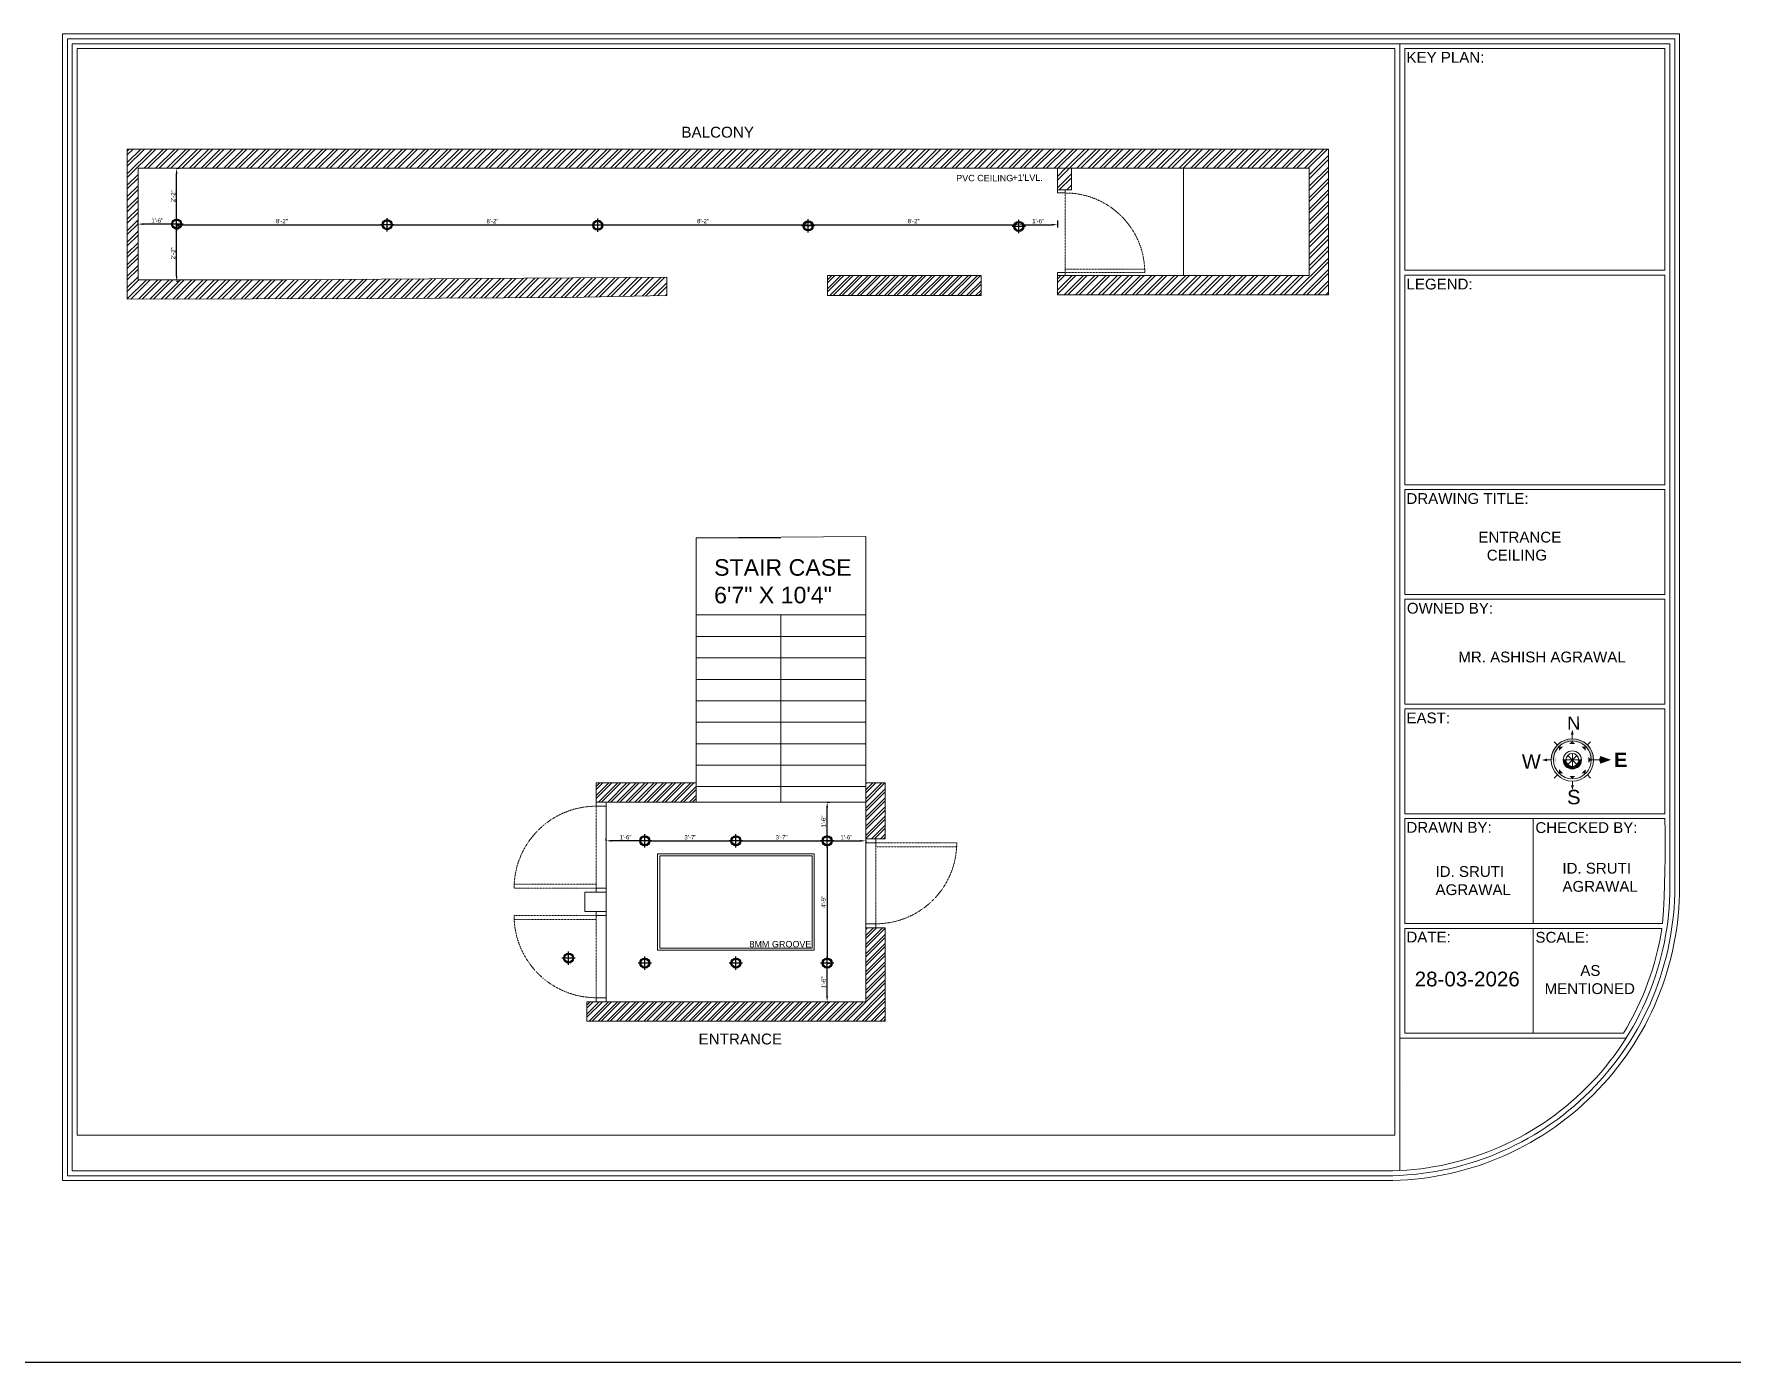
# Model space of a CAD drawing. Header units: inches. Extents: x 213 to 17763, y -4830 to 1802.
# Drawn here: x 13662 to 14454, y -3918 to -3298 of the extents above; entities that cross this region are included whole.
import ezdxf

# ---------------------------------------------------------------- set-up
doc = ezdxf.new("R2010")
doc.units = ezdxf.units.IN
doc.header["$MEASUREMENT"] = 0
for name, pattern in [('ACAD_ISO02W100', [15, 12, -3]), ('AUDIT_D_060311083008-3', [0]), ('DASHED2', [0.375, 0.25, -0.125]), ('HIDDEN', [0.375, 0.25, -0.125])]:
    doc.linetypes.add(name, pattern=pattern)
for name, color, linetype in [('.', 30, 'Continuous'), ('6.text', 6, 'Continuous'), ('A-DOOR', 251, 'AUDIT_D_060311083008-3'), ('A-Door-Frame', 1, 'Continuous'), ('A-Door-Swing', 8, 'HIDDEN'), ('PDF2_0', 7, 'Continuous'), ('PDF2_MK. FURNITURE', 7, 'Continuous'), ('PDF2_MK. HATCH', 7, 'Continuous'), ('PDF2_Text', 1, 'Continuous'), ('PDF3_Text', 1, 'Continuous')]:
    doc.layers.add(name, color=color, linetype=linetype)
doc.layers.add('PDF2_MK. KITCHEN ESSENTAILS', color=7, linetype='Continuous', true_color=0x767676)
doc.layers.add('ROD', color=7, linetype='Continuous', lineweight=9)
doc.styles.add('Arial', font='arial.ttf', dxfattribs={"height": 10})
doc.styles.add('PDF Arial', font='arial.ttf')
doc.styles.get("Standard").update_dxf_attribs({"font": 'arial.ttf'})
doc.dimstyles.new('ISO-25', dxfattribs={"dimtxt": 4.5, "dimasz": 2.5, "dimexe": 1.25, "dimexo": 0.625, "dimtad": 1, "dimdec": 0, "dimlunit": 4, "dimtxsty": 'Standard', "dimcen": 2.5, "dimadec": 0, "dimazin": 0, "dimtfac": 1, "dimtdec": 0, "dimtmove": 0, "dimatfit": 3, "dimfxl": 1, "dimarcsym": 0})
pattern_1 = [(45, (4822.012, -2623.0674), (-2.1213203, 2.1213203), []), (45, (4823.4263, -2623.0674), (-2.1213203, 2.1213203), [])]
pattern_2 = [(45, (-423.488, -681.1013), (-2.6516504, 2.6516504), []), (45, (-421.72, -681.1013), (-2.6516504, 2.6516504), [])]

# ---------------------------------------------------------------- blocks, each defined once
blk = doc.blocks.new('*U785')
at = {"layer": 'A-Door-Frame', "lineweight": 5}
for p, q in [((0, -100), (0, 0)), ((1090, -100), (1090, 0))]:
    blk.add_line(p, q, dxfattribs=at)
for points in [[(0, -100), (40, -100), (40, 0), (0, 0)], [(1090, -100), (1050, -100), (1050, 0), (1090, 0)]]:
    blk.add_lwpolyline(points, dxfattribs=at)
at = {"layer": 'A-Door-Swing', "linetype": 'DASHED2', "lineweight": 5}
blk.add_line((49, 0), (1059, 0), dxfattribs=at)
blk.add_lwpolyline([(40, 0), (40, 1010), (80, 1010), (80, 0)], close=True, dxfattribs=at)
blk.add_arc((40, 0), 1010, 360, 90, dxfattribs=at)
blk = doc.blocks.new('34')
at = {"color": 152, "true_color": 0x2776bb}
for p, q in [((4475.6, 1798.91), (4475.6, 1805.12)), ((4478.71, 1802.02), (4472.5, 1802.02))]:
    blk.add_line(p, q, dxfattribs=at)
for radius in [2.34, 1.87]:
    blk.add_circle((4475.6, 1802.02), radius, dxfattribs=at)
blk = doc.blocks.new('*D998')
at = {"color": 0, "linetype": 'ACAD_ISO02W100', "lineweight": -2, "transparency": 16777216}
for p, q in [((13710.51, -3387.02), (13710.51, -3385.77)), ((13728.51, -3387.02), (13728.51, -3385.77))]:
    blk.add_line(p, q, dxfattribs=at)
at = {"color": 0, "linetype": 'AUDIT_D_060311083008-3', "lineweight": -2, "transparency": 16777216}
blk.add_line((13726.01, -3387.02), (13713.01, -3387.02), dxfattribs=at)
at = {"color": 0, "transparency": 16777216}
for points in [[(13713.01, -3386.61), (13713.01, -3387.44), (13710.51, -3387.02)], [(13726.01, -3386.61), (13726.01, -3387.44), (13728.51, -3387.02)]]:
    blk.add_solid(points, dxfattribs=at)
at = {"layer": 'Defpoints', "color": 0, "transparency": 16777216}
for p in [(13710.51, -3387.02), (13710.51, -3387.02), (13728.51, -3387.02)]:
    blk.add_point(p, dxfattribs=at)
at = {"color": 0, "lineweight": 5, "transparency": 16777216, "insert": (13719.51, -3385.38), "char_height": 2, "attachment_point": 5}
blk.add_mtext('1\'-6"', dxfattribs=at)
blk = doc.blocks.new('*D999')
at = {"color": 0, "linetype": 'ACAD_ISO02W100', "lineweight": -2, "transparency": 16777216}
for p, q in [((13728.51, -3387.29), (13728.51, -3388.54)), ((13826.67, -3387.29), (13826.67, -3386.04))]:
    blk.add_line(p, q, dxfattribs=at)
at = {"color": 0, "linetype": 'AUDIT_D_060311083008-3', "lineweight": -2, "transparency": 16777216}
blk.add_line((13731.01, -3387.29), (13824.17, -3387.29), dxfattribs=at)
at = {"color": 0, "transparency": 16777216}
for points in [[(13731.01, -3386.88), (13731.01, -3387.71), (13728.51, -3387.29)], [(13824.17, -3386.88), (13824.17, -3387.71), (13826.67, -3387.29)]]:
    blk.add_solid(points, dxfattribs=at)
at = {"layer": 'Defpoints', "color": 0, "transparency": 16777216}
for p in [(13728.51, -3387.02), (13826.67, -3387.29), (13826.67, -3387.29)]:
    blk.add_point(p, dxfattribs=at)
at = {"color": 0, "lineweight": 5, "transparency": 16777216, "insert": (13777.59, -3385.65), "char_height": 2, "attachment_point": 5}
blk.add_mtext('8\'-2"', dxfattribs=at)
blk = doc.blocks.new('*D1000')
at = {"color": 0, "linetype": 'ACAD_ISO02W100', "lineweight": -2, "transparency": 16777216}
for p, q in [((13826.67, -3387.29), (13826.67, -3386.04)), ((13924.83, -3387.29), (13924.83, -3386.04))]:
    blk.add_line(p, q, dxfattribs=at)
at = {"color": 0, "linetype": 'AUDIT_D_060311083008-3', "lineweight": -2, "transparency": 16777216}
blk.add_line((13829.17, -3387.29), (13922.33, -3387.29), dxfattribs=at)
at = {"color": 0, "transparency": 16777216}
for points in [[(13829.17, -3386.88), (13829.17, -3387.71), (13826.67, -3387.29)], [(13922.33, -3386.88), (13922.33, -3387.71), (13924.83, -3387.29)]]:
    blk.add_solid(points, dxfattribs=at)
at = {"layer": 'Defpoints', "color": 0, "transparency": 16777216}
for p in [(13826.67, -3387.29), (13924.83, -3387.29), (13924.83, -3387.56)]:
    blk.add_point(p, dxfattribs=at)
at = {"color": 0, "lineweight": 5, "transparency": 16777216, "insert": (13875.75, -3385.65), "char_height": 2, "attachment_point": 5}
blk.add_mtext('8\'-2"', dxfattribs=at)
blk = doc.blocks.new('*D1001')
at = {"color": 0, "linetype": 'ACAD_ISO02W100', "lineweight": -2, "transparency": 16777216}
for p, q in [((13924.83, -3387.29), (13924.83, -3386.04)), ((14022.99, -3387.29), (14022.99, -3386.04))]:
    blk.add_line(p, q, dxfattribs=at)
at = {"color": 0, "linetype": 'AUDIT_D_060311083008-3', "lineweight": -2, "transparency": 16777216}
blk.add_line((13927.33, -3387.29), (14020.49, -3387.29), dxfattribs=at)
at = {"color": 0, "transparency": 16777216}
for points in [[(13927.33, -3386.88), (13927.33, -3387.71), (13924.83, -3387.29)], [(14020.49, -3386.88), (14020.49, -3387.71), (14022.99, -3387.29)]]:
    blk.add_solid(points, dxfattribs=at)
at = {"layer": 'Defpoints', "color": 0, "transparency": 16777216}
for p in [(13924.83, -3387.56), (14022.99, -3387.29), (14022.99, -3387.83)]:
    blk.add_point(p, dxfattribs=at)
at = {"color": 0, "lineweight": 5, "transparency": 16777216, "insert": (13973.91, -3385.65), "char_height": 2, "attachment_point": 5}
blk.add_mtext('8\'-2"', dxfattribs=at)
blk = doc.blocks.new('*D1002')
at = {"color": 0, "linetype": 'ACAD_ISO02W100', "lineweight": -2, "transparency": 16777216}
for p, q in [((14022.99, -3387.29), (14022.99, -3386.04)), ((14121.14, -3387.48), (14121.14, -3386.04))]:
    blk.add_line(p, q, dxfattribs=at)
at = {"color": 0, "linetype": 'AUDIT_D_060311083008-3', "lineweight": -2, "transparency": 16777216}
blk.add_line((14025.49, -3387.29), (14118.64, -3387.29), dxfattribs=at)
at = {"color": 0, "transparency": 16777216}
for points in [[(14025.49, -3386.88), (14025.49, -3387.71), (14022.99, -3387.29)], [(14118.64, -3386.88), (14118.64, -3387.71), (14121.14, -3387.29)]]:
    blk.add_solid(points, dxfattribs=at)
at = {"layer": 'Defpoints', "color": 0, "transparency": 16777216}
for p in [(14022.99, -3387.83), (14121.14, -3387.29), (14121.14, -3388.1)]:
    blk.add_point(p, dxfattribs=at)
at = {"color": 0, "lineweight": 5, "transparency": 16777216, "insert": (14072.07, -3385.65), "char_height": 2, "attachment_point": 5}
blk.add_mtext('8\'-2"', dxfattribs=at)
blk = doc.blocks.new('*D1003')
at = {"color": 0, "linetype": 'ACAD_ISO02W100', "lineweight": -2, "transparency": 16777216}
for p, q in [((14121.14, -3387.48), (14121.14, -3386.04)), ((14139.14, -3385.29), (14139.14, -3388.54))]:
    blk.add_line(p, q, dxfattribs=at)
at = {"color": 0, "linetype": 'AUDIT_D_060311083008-3', "lineweight": -2, "transparency": 16777216}
blk.add_line((14123.64, -3387.29), (14136.64, -3387.29), dxfattribs=at)
at = {"color": 0, "transparency": 16777216}
for points in [[(14123.64, -3386.88), (14123.64, -3387.71), (14121.14, -3387.29)], [(14136.64, -3386.88), (14136.64, -3387.71), (14139.14, -3387.29)]]:
    blk.add_solid(points, dxfattribs=at)
at = {"layer": 'Defpoints', "color": 0, "transparency": 16777216}
for p in [(14139.14, -3371.8), (14121.14, -3388.1), (14139.14, -3387.29)]:
    blk.add_point(p, dxfattribs=at)
at = {"color": 0, "lineweight": 5, "transparency": 16777216, "insert": (14130.14, -3385.65), "char_height": 2, "attachment_point": 5}
blk.add_mtext('1\'-6"', dxfattribs=at)
blk = doc.blocks.new('*D1004')
at = {"color": 0, "linetype": 'ACAD_ISO02W100', "lineweight": -2, "transparency": 16777216}
for p, q in [((13728.51, -3361.02), (13729.76, -3361.02)), ((13728.51, -3387.02), (13729.76, -3387.02))]:
    blk.add_line(p, q, dxfattribs=at)
at = {"color": 0, "linetype": 'AUDIT_D_060311083008-3', "lineweight": -2, "transparency": 16777216}
blk.add_line((13728.51, -3384.52), (13728.51, -3363.52), dxfattribs=at)
at = {"color": 0, "transparency": 16777216}
for points in [[(13728.1, -3363.52), (13728.93, -3363.52), (13728.51, -3361.02)], [(13728.1, -3384.52), (13728.93, -3384.52), (13728.51, -3387.02)]]:
    blk.add_solid(points, dxfattribs=at)
at = {"layer": 'Defpoints', "color": 0, "transparency": 16777216}
for p in [(13728.51, -3361.02), (13728.51, -3361.02), (13728.51, -3387.02)]:
    blk.add_point(p, dxfattribs=at)
at = {"color": 0, "lineweight": 5, "transparency": 16777216, "insert": (13726.88, -3374.02), "char_height": 2, "attachment_point": 5, "rotation": 90}
blk.add_mtext('2\'-2"', dxfattribs=at)
blk = doc.blocks.new('*D997')
at = {"color": 0, "linetype": 'ACAD_ISO02W100', "lineweight": -2, "transparency": 16777216}
for p, q in [((13728.51, -3387.67), (13729.76, -3387.67)), ((13728.51, -3413.67), (13729.76, -3413.67))]:
    blk.add_line(p, q, dxfattribs=at)
at = {"color": 0, "linetype": 'AUDIT_D_060311083008-3', "lineweight": -2, "transparency": 16777216}
blk.add_line((13728.51, -3411.17), (13728.51, -3390.17), dxfattribs=at)
at = {"color": 0, "transparency": 16777216}
for points in [[(13728.1, -3390.17), (13728.93, -3390.17), (13728.51, -3387.67)], [(13728.1, -3411.17), (13728.93, -3411.17), (13728.51, -3413.67)]]:
    blk.add_solid(points, dxfattribs=at)
at = {"layer": 'Defpoints', "color": 0, "transparency": 16777216}
for p in [(13728.51, -3387.67), (13728.51, -3387.67), (13728.51, -3413.67)]:
    blk.add_point(p, dxfattribs=at)
at = {"color": 0, "lineweight": 5, "transparency": 16777216, "insert": (13726.88, -3400.67), "char_height": 2, "attachment_point": 5, "rotation": 90}
blk.add_mtext('2\'-2"', dxfattribs=at)
blk = doc.blocks.new('*U34')
at = {"layer": 'A-Door-Frame', "lineweight": 5}
for p, q in [((0, -100), (0, 0)), ((900, -100), (900, 0))]:
    blk.add_line(p, q, dxfattribs=at)
for points in [[(0, -100), (40, -100), (40, 0), (0, 0)], [(900, -100), (860, -100), (860, 0), (900, 0)]]:
    blk.add_lwpolyline(points, dxfattribs=at)
at = {"layer": 'A-Door-Swing', "linetype": 'DASHED2', "lineweight": 5}
blk.add_line((47, 0), (867, 0), dxfattribs=at)
blk.add_lwpolyline([(40, 0), (40, 820), (80, 820), (80, 0)], close=True, dxfattribs=at)
blk.add_arc((40, 0), 820, 360, 90, dxfattribs=at)
blk = doc.blocks.new('*U729')
at = {"layer": 'A-Door-Frame', "lineweight": 5}
for p, q in [((0, -100), (0, 0)), ((889, -100), (889, 0))]:
    blk.add_line(p, q, dxfattribs=at)
for points in [[(0, -100), (40, -100), (40, 0), (0, 0)], [(889, -100), (849, -100), (849, 0), (889, 0)]]:
    blk.add_lwpolyline(points, dxfattribs=at)
at = {"layer": 'A-Door-Swing', "linetype": 'DASHED2', "lineweight": 5}
blk.add_line((47, 0), (857, 0), dxfattribs=at)
blk.add_lwpolyline([(40, 0), (40, 809), (80, 809), (80, 0)], close=True, dxfattribs=at)
blk.add_arc((40, 0), 809, 360, 90, dxfattribs=at)
blk = doc.blocks.new('*D1036')
at = {"color": 0, "linetype": 'ACAD_ISO02W100', "lineweight": -2, "transparency": 16777216}
for p, q in [((13946.76, -3674.52), (13946.76, -3673.27)), ((13989.26, -3674.52), (13989.26, -3673.27))]:
    blk.add_line(p, q, dxfattribs=at)
at = {"color": 0, "linetype": 'AUDIT_D_060311083008-3', "lineweight": -2, "transparency": 16777216}
blk.add_line((13949.26, -3674.52), (13986.76, -3674.52), dxfattribs=at)
at = {"color": 0, "transparency": 16777216}
for points in [[(13949.26, -3674.11), (13949.26, -3674.94), (13946.76, -3674.52)], [(13986.76, -3674.11), (13986.76, -3674.94), (13989.26, -3674.52)]]:
    blk.add_solid(points, dxfattribs=at)
at = {"layer": 'Defpoints', "color": 0, "transparency": 16777216}
for p in [(13946.76, -3674.52), (13989.26, -3674.52), (13989.26, -3674.52)]:
    blk.add_point(p, dxfattribs=at)
at = {"color": 0, "lineweight": 5, "transparency": 16777216, "insert": (13968.01, -3672.88), "char_height": 2, "attachment_point": 5}
blk.add_mtext('3\'-7"', dxfattribs=at)
blk = doc.blocks.new('*D1037')
at = {"color": 0, "linetype": 'ACAD_ISO02W100', "lineweight": -2, "transparency": 16777216}
for p, q in [((13989.26, -3674.52), (13989.26, -3673.27)), ((14031.76, -3674.52), (14031.76, -3673.27))]:
    blk.add_line(p, q, dxfattribs=at)
at = {"color": 0, "linetype": 'AUDIT_D_060311083008-3', "lineweight": -2, "transparency": 16777216}
blk.add_line((13991.76, -3674.52), (14029.26, -3674.52), dxfattribs=at)
at = {"color": 0, "transparency": 16777216}
for points in [[(13991.76, -3674.11), (13991.76, -3674.94), (13989.26, -3674.52)], [(14029.26, -3674.11), (14029.26, -3674.94), (14031.76, -3674.52)]]:
    blk.add_solid(points, dxfattribs=at)
at = {"layer": 'Defpoints', "color": 0, "transparency": 16777216}
for p in [(13989.26, -3674.52), (14031.76, -3674.52), (14031.76, -3674.52)]:
    blk.add_point(p, dxfattribs=at)
at = {"color": 0, "lineweight": 5, "transparency": 16777216, "insert": (14010.51, -3672.88), "char_height": 2, "attachment_point": 5}
blk.add_mtext('3\'-7"', dxfattribs=at)
blk = doc.blocks.new('*D1038')
at = {"color": 0, "linetype": 'ACAD_ISO02W100', "lineweight": -2, "transparency": 16777216}
for p, q in [((14031.76, -3674.52), (14031.76, -3673.27)), ((14049.76, -3674.52), (14049.76, -3675.77))]:
    blk.add_line(p, q, dxfattribs=at)
at = {"color": 0, "linetype": 'AUDIT_D_060311083008-3', "lineweight": -2, "transparency": 16777216}
blk.add_line((14034.26, -3674.52), (14047.26, -3674.52), dxfattribs=at)
at = {"color": 0, "transparency": 16777216}
for points in [[(14034.26, -3674.11), (14034.26, -3674.94), (14031.76, -3674.52)], [(14047.26, -3674.11), (14047.26, -3674.94), (14049.76, -3674.52)]]:
    blk.add_solid(points, dxfattribs=at)
at = {"layer": 'Defpoints', "color": 0, "transparency": 16777216}
for p in [(14031.76, -3674.52), (14049.76, -3674.5), (14049.76, -3674.52)]:
    blk.add_point(p, dxfattribs=at)
at = {"color": 0, "lineweight": 5, "transparency": 16777216, "insert": (14040.76, -3672.88), "char_height": 2, "attachment_point": 5}
blk.add_mtext('1\'-6"', dxfattribs=at)
blk = doc.blocks.new('*D1039')
at = {"color": 0, "linetype": 'ACAD_ISO02W100', "lineweight": -2, "transparency": 16777216}
for p, q in [((14031.76, -3656.52), (14033.01, -3656.52)), ((14031.76, -3674.52), (14033.01, -3674.52))]:
    blk.add_line(p, q, dxfattribs=at)
at = {"color": 0, "linetype": 'AUDIT_D_060311083008-3', "lineweight": -2, "transparency": 16777216}
blk.add_line((14031.76, -3672.02), (14031.76, -3659.02), dxfattribs=at)
at = {"color": 0, "transparency": 16777216}
for points in [[(14031.35, -3659.02), (14032.18, -3659.02), (14031.76, -3656.52)], [(14031.35, -3672.02), (14032.18, -3672.02), (14031.76, -3674.52)]]:
    blk.add_solid(points, dxfattribs=at)
at = {"layer": 'Defpoints', "color": 0, "transparency": 16777216}
for p in [(14031.76, -3656.52), (14031.76, -3656.52), (14031.76, -3674.52)]:
    blk.add_point(p, dxfattribs=at)
at = {"color": 0, "lineweight": 5, "transparency": 16777216, "insert": (14030.12, -3665.52), "char_height": 2, "attachment_point": 5, "rotation": 90}
blk.add_mtext('1\'-6"', dxfattribs=at)
blk = doc.blocks.new('*D1040')
at = {"color": 0, "linetype": 'ACAD_ISO02W100', "lineweight": -2, "transparency": 16777216}
for p, q in [((14031.76, -3674.52), (14033.01, -3674.52)), ((14031.76, -3731.52), (14033.01, -3731.52))]:
    blk.add_line(p, q, dxfattribs=at)
at = {"color": 0, "linetype": 'AUDIT_D_060311083008-3', "lineweight": -2, "transparency": 16777216}
blk.add_line((14031.76, -3677.02), (14031.76, -3729.02), dxfattribs=at)
at = {"color": 0, "transparency": 16777216}
for points in [[(14031.35, -3677.02), (14032.18, -3677.02), (14031.76, -3674.52)], [(14031.35, -3729.02), (14032.18, -3729.02), (14031.76, -3731.52)]]:
    blk.add_solid(points, dxfattribs=at)
at = {"layer": 'Defpoints', "color": 0, "transparency": 16777216}
for p in [(14031.76, -3674.52), (14031.76, -3731.52), (14031.76, -3731.52)]:
    blk.add_point(p, dxfattribs=at)
at = {"color": 0, "lineweight": 5, "transparency": 16777216, "insert": (14030.12, -3703.02), "char_height": 2, "attachment_point": 5, "rotation": 90}
blk.add_mtext('4\'-9"', dxfattribs=at)
blk = doc.blocks.new('*D1112')
at = {"color": 0, "linetype": 'ACAD_ISO02W100', "lineweight": -2, "transparency": 16777216}
for p, q in [((14031.76, -3731.52), (14033.01, -3731.52)), ((14031.76, -3749.52), (14033.01, -3749.52))]:
    blk.add_line(p, q, dxfattribs=at)
at = {"color": 0, "linetype": 'AUDIT_D_060311083008-3', "lineweight": -2, "transparency": 16777216}
blk.add_line((14031.76, -3747.02), (14031.76, -3734.02), dxfattribs=at)
at = {"color": 0, "transparency": 16777216}
for points in [[(14031.35, -3734.02), (14032.18, -3734.02), (14031.76, -3731.52)], [(14031.35, -3747.02), (14032.18, -3747.02), (14031.76, -3749.52)]]:
    blk.add_solid(points, dxfattribs=at)
at = {"layer": 'Defpoints', "color": 0, "transparency": 16777216}
for p in [(14031.76, -3731.52), (14031.76, -3731.52), (14031.76, -3749.52)]:
    blk.add_point(p, dxfattribs=at)
at = {"color": 0, "lineweight": 5, "transparency": 16777216, "insert": (14030.12, -3740.52), "char_height": 2, "attachment_point": 5, "rotation": 90}
blk.add_mtext('1\'-6"', dxfattribs=at)
blk = doc.blocks.new('*D1297')
at = {"color": 0, "linetype": 'ACAD_ISO02W100', "lineweight": -2, "transparency": 16777216}
for p, q in [((13928.76, -3674.52), (13928.76, -3673.27)), ((13946.76, -3674.52), (13946.76, -3673.27))]:
    blk.add_line(p, q, dxfattribs=at)
at = {"color": 0, "linetype": 'AUDIT_D_060311083008-3', "lineweight": -2, "transparency": 16777216}
blk.add_line((13944.26, -3674.52), (13931.26, -3674.52), dxfattribs=at)
at = {"color": 0, "transparency": 16777216}
for points in [[(13931.26, -3674.11), (13931.26, -3674.94), (13928.76, -3674.52)], [(13944.26, -3674.11), (13944.26, -3674.94), (13946.76, -3674.52)]]:
    blk.add_solid(points, dxfattribs=at)
at = {"layer": 'Defpoints', "color": 0, "transparency": 16777216}
for p in [(13928.76, -3674.52), (13928.76, -3674.52), (13946.76, -3674.52)]:
    blk.add_point(p, dxfattribs=at)
at = {"color": 0, "lineweight": 5, "transparency": 16777216, "insert": (13937.76, -3672.88), "char_height": 2, "attachment_point": 5}
blk.add_mtext('1\'-6"', dxfattribs=at)

msp = doc.modelspace()

# ---------------------------------------------------------------- hatches: boundary and pattern name
at = {"layer": '.', "lineweight": 5}
h = msp.add_hatch(dxfattribs=at)
h.set_pattern_fill('ANSI32', color=1, scale=10)
h.set_pattern_definition(pattern_2)
h.paths.add_polyline_path([(14265.51, -3352.02), (13705.51, -3352.02), (13705.51, -3422.02), (13822.51, -3421.74), (13910.51, -3421.17), (13957.03, -3420.37), (13957.03, -3411.83), (13779.51, -3413.02), (13710.51, -3413.02), (13710.51, -3361.02), (14256.51, -3361.02), (14256.51, -3411.02), (14142.81, -3411.02), (14142.81, -3411.02), (14139.14, -3411.02), (14139.14, -3420.02), (14265.51, -3420.02)])
h.paths.add_polyline_path([(14143.91, -3421.32), (14145.68, -3421.32), (14145.68, -3419.82), (14143.91, -3419.82)], flags=25)
h = msp.add_hatch(dxfattribs=at)
h.set_pattern_fill('ANSI32', color=1, scale=10)
h.set_pattern_definition(pattern_2)
h.paths.add_polyline_path([(14145.64, -3361.02), (14139.14, -3361.02), (14139.14, -3371.07), (14142.81, -3371.07), (14145.64, -3371.07)])
h = msp.add_hatch(dxfattribs=at)
h.set_pattern_fill('ANSI32', color=1, scale=8)
h.set_pattern_definition(pattern_1)
h.paths.add_polyline_path([(14103.51, -3411.02), (14061.47, -3411.02), (14040.95, -3420.37), (14103.51, -3420.37)])
h.paths.add_polyline_path([(14041.22, -3411.02), (14032, -3411.02), (14032, -3418.1), (14034.76, -3420.25), (14035.15, -3420.37), (14036.43, -3420.37)])
h.paths.add_polyline_path([(14032, -3418.1), (14032, -3419.34), (14034.76, -3420.25)], flags=17)
h.paths.add_polyline_path([(14032, -3419.34), (14032, -3420.37), (14034.92, -3420.37), (14034.76, -3420.25)], flags=17)
h = msp.add_hatch(dxfattribs=at)
h.set_pattern_fill('ANSI32', color=1, scale=8)
h.set_pattern_definition(pattern_1)
h.paths.add_polyline_path([(14061.47, -3411.02), (14041.22, -3411.02), (14036.43, -3420.37), (14039.42, -3420.37), (14040.95, -3420.37)])
h.paths.add_polyline_path([(14036.76, -3421.67), (14038.53, -3421.67), (14038.53, -3420.17), (14036.76, -3420.17)], flags=9)
h = msp.add_hatch(dxfattribs=at)
h.set_pattern_fill('ANSI32', color=1, scale=8)
h.set_pattern_definition([(45, (5930.2618, -2831.0234), (-2.1213203, 2.1213203), []), (45, (5931.676, -2831.0234), (-2.1213203, 2.1213203), [])])
h.paths.add_polyline_path([(13970.76, -3647.52), (13935.76, -3647.52), (13924.1, -3647.52), (13924.1, -3656.52), (13927.76, -3656.52), (13935.76, -3656.52), (13970.76, -3656.52)])
h.paths.add_polyline_path([(14058.76, -3647.52), (14049.76, -3647.52), (14049.76, -3656.52), (14049.76, -3673.57), (14054.43, -3673.57), (14058.76, -3673.57)])
h.paths.add_polyline_path([(14058.76, -3715.07), (14049.76, -3715.07), (14049.76, -3749.52), (13928.76, -3749.52), (13919.76, -3749.52), (13919.76, -3758.52), (14058.76, -3758.52)])
at = {"layer": 'PDF2_0', "lineweight": 5, "transparency": 33554559}
for points in [[(14379.17, -3624.81), (14379.87, -3625.16), (14379.15, -3622.68), (14378.45, -3625.16)], [(14367.19, -3636.83), (14367.53, -3636.13), (14365.07, -3636.85), (14367.55, -3637.54)], [(14383.42, -3636.8), (14382.18, -3636.8), (14382.14, -3637.27), (14382.12, -3637.35), (14382.05, -3637.73), (14381.97, -3637.9), (14381.86, -3638.17), (14381.7, -3638.42), (14381.63, -3638.57), (14381.32, -3638.91), (14381.32, -3638.93), (14380.96, -3639.23), (14380.71, -3639.39), (14380.56, -3639.48), (14380.12, -3639.65), (14379.66, -3639.77), (14379.28, -3639.81), (14379.19, -3639.81), (14378.73, -3639.77), (14378.27, -3639.65), (14377.84, -3639.48), (14377.7, -3639.41), (14377.44, -3639.23), (14377.07, -3638.93), (14376.77, -3638.57), (14376.69, -3638.43), (14376.52, -3638.17), (14376.41, -3637.92), (14376.35, -3637.75), (14376.24, -3637.29), (14376.2, -3636.82), (14374.96, -3636.82), (14374.98, -3637.29), (14375, -3637.37), (14375.07, -3637.75), (14375.09, -3637.92), (14375.19, -3638.17), (14375.28, -3638.43), (14375.34, -3638.57), (14375.53, -3638.93), (14375.72, -3639.23), (14375.84, -3639.41), (14375.91, -3639.48), (14376.06, -3639.65), (14376.16, -3639.77), (14376.2, -3639.81), (14376.6, -3640.17), (14376.62, -3640.17), (14377.07, -3640.47), (14377.07, -3640.49), (14377.57, -3640.72), (14377.59, -3640.72), (14378.08, -3640.89), (14378.1, -3640.91), (14378.64, -3641.01), (14378.65, -3641.01), (14379.21, -3641.04), (14379.72, -3641.01), (14379.76, -3641.01), (14380.27, -3640.91), (14380.29, -3640.89), (14380.79, -3640.72), (14380.83, -3640.72), (14381.3, -3640.49), (14381.32, -3640.47), (14381.76, -3640.17), (14381.78, -3640.17), (14382.18, -3639.81), (14382.2, -3639.81), (14382.22, -3639.77), (14382.31, -3639.65), (14382.48, -3639.48), (14382.56, -3639.39), (14382.66, -3639.23), (14382.86, -3638.93), (14382.86, -3638.91), (14383.11, -3638.42), (14383.19, -3638.17), (14383.28, -3637.9), (14383.32, -3637.73), (14383.4, -3637.35), (14383.4, -3637.27)], [(14397.23, -3636.76), (14392.28, -3635.01), (14391.57, -3636.78), (14392.28, -3638.55)], [(14379.23, -3648.82), (14378.52, -3648.45), (14379.23, -3650.93), (14379.93, -3648.45)]]:
    msp.add_hatch(color=256, dxfattribs=at).paths.add_polyline_path(points)
h = msp.add_hatch(color=256, dxfattribs=at)
h.paths.add_polyline_path([(14370.37, -3636.83), (14371.78, -3638.24), (14371.78, -3635.42)])
h.paths.add_polyline_path([(14380.03, -3626.93), (14379.17, -3626.91), (14378.39, -3626.93), (14378.29, -3626.95), (14377.51, -3627.04), (14377.44, -3627.06), (14376.65, -3627.23), (14376.6, -3627.25), (14375.84, -3627.48), (14375.78, -3627.5), (14375.04, -3627.82), (14374.98, -3627.84), (14374.69, -3627.98), (14374.64, -3628.01), (14374.64, -3628.03), (14374.22, -3628.24), (14374.08, -3628.32), (14373.66, -3628.59), (14373.49, -3628.7), (14373.21, -3628.93), (14372.81, -3629.23), (14372.71, -3629.31), (14372.22, -3629.79), (14372.16, -3629.82), (14371.72, -3630.3), (14371.59, -3630.45), (14371.26, -3630.87), (14371.05, -3631.14), (14370.83, -3631.5), (14370.6, -3631.88), (14370.44, -3632.19), (14370.2, -3632.64), (14370.1, -3632.89), (14369.87, -3633.44), (14369.82, -3633.63), (14369.61, -3634.26), (14369.59, -3634.41), (14369.43, -3635.12), (14369.42, -3635.21), (14369.32, -3635.98), (14369.32, -3636.02), (14369.28, -3636.83), (14370.37, -3636.83), (14370.41, -3636.02), (14370.41, -3635.98), (14370.5, -3635.21), (14370.54, -3635.12), (14370.69, -3634.41), (14370.75, -3634.26), (14370.96, -3633.63), (14371.04, -3633.44), (14371.28, -3632.89), (14371.42, -3632.64), (14371.68, -3632.19), (14371.89, -3631.88), (14372.14, -3631.5), (14372.43, -3631.14), (14372.65, -3630.87), (14373.23, -3630.3), (14373.8, -3629.82), (14373.85, -3629.79), (14374.52, -3629.31), (14374.67, -3629.23), (14375.24, -3628.93), (14375.72, -3628.7), (14375.99, -3628.59), (14376.75, -3628.32), (14377.11, -3628.24), (14377.55, -3628.15), (14378.35, -3628.03), (14378.45, -3628.01), (14379.17, -3627.98), (14379.99, -3628.01), (14380.79, -3628.13), (14381.15, -3628.22), (14381.59, -3628.32), (14382.35, -3628.57), (14382.6, -3628.68), (14383.11, -3628.89), (14383.65, -3629.2), (14383.82, -3629.29), (14384.48, -3629.75), (14384.52, -3629.79), (14385.11, -3630.28), (14385.27, -3630.41), (14385.7, -3630.85), (14385.91, -3631.1), (14386.22, -3631.48), (14386.47, -3631.82), (14386.67, -3632.15), (14386.94, -3632.61), (14387.07, -3632.85), (14387.32, -3633.41), (14387.42, -3633.6), (14387.63, -3634.22), (14387.84, -3635.06), (14387.86, -3635.16), (14387.97, -3635.92), (14387.97, -3635.98), (14388.01, -3636.78), (14388.01, -3636.8), (14389.09, -3636.78), (14389.06, -3635.98), (14389.06, -3635.92), (14388.96, -3635.16), (14388.94, -3635.06), (14388.79, -3634.38), (14388.75, -3634.22), (14388.56, -3633.6), (14388.48, -3633.41), (14388.27, -3632.85), (14388.16, -3632.61), (14387.93, -3632.15), (14387.76, -3631.82), (14387.53, -3631.48), (14387.28, -3631.1), (14387.09, -3630.85), (14386.77, -3630.41), (14386.64, -3630.28), (14386.18, -3629.79), (14386.14, -3629.75), (14385.65, -3629.29), (14385.53, -3629.2), (14385.15, -3628.89), (14384.85, -3628.68), (14384.69, -3628.57), (14384.27, -3628.32), (14384.12, -3628.22), (14383.95, -3628.13), (14383.74, -3628.01), (14383.68, -3627.98), (14383.4, -3627.84), (14383.36, -3627.82), (14382.6, -3627.5), (14382.56, -3627.48), (14381.78, -3627.25), (14381.72, -3627.23), (14380.92, -3627.06), (14380.88, -3627.04), (14380.06, -3626.95)])

# ---------------------------------------------------------------- linework, layer by layer
at = {"lineweight": 5}
for p, q in [((14197.83, -3411.02), (14197.83, -3361.02)), ((13826.67, -3387.29), (13826.67, -3388.1)), ((14121.14, -3388.1), (14121.14, -3388.1)), ((13924.1, -3656.52), (13924.1, -3647.52)), ((13935.76, -3647.52), (13970.76, -3647.52)), ((14058.76, -3647.52), (14049.76, -3647.52)), ((13928.76, -3698.52), (13928.76, -3656.52)), ((13918.76, -3698.52), (13918.76, -3707.52)), ((13928.76, -3707.52), (13928.76, -3749.52)), ((13919.76, -3749.52), (13919.76, -3758.52)), ((14058.76, -3758.52), (13919.76, -3758.52))]:
    msp.add_line(p, q, dxfattribs=at)
msp.add_line((10883.5, -3917.5), (15562, -3917.5))
for points in [[(14049.76, -3656.52), (13928.76, -3656.52), (13928.76, -3749.52), (14049.76, -3749.52)], [(14025.76, -3680.52), (13952.76, -3680.52), (13952.76, -3725.52), (14025.76, -3725.52)], [(14024.76, -3681.52), (13953.76, -3681.52), (13953.76, -3724.52), (14024.76, -3724.52)]]:
    msp.add_lwpolyline(points, close=True, dxfattribs=at)
for p in [(13826.67, -3361.02), (13924.83, -3361.02), (14022.99, -3361.02), (13826.67, -3387.29), (13826.67, -3388.1), (13826.67, -3388.1), (13924.83, -3387.56), (13924.83, -3388.1), (13924.83, -3388.1), (14022.99, -3387.83), (14022.99, -3388.1), (14022.99, -3388.1)]:
    msp.add_point(p, dxfattribs=at)
at = {"layer": 'PDF2_0', "lineweight": 5}
for points in [[(14292.15, -3832.93), (13675.33, -3832.93), (13675.33, -3298.38), (14429.21, -3298.38), (14429.21, -3695.87, -0.414214)], [(14403.02, -3764.16), (14301.07, -3764.16), (14301.07, -3715.32), (14420.91, -3715.32, -0.100864)]]:
    msp.add_lwpolyline(points, format="xyb", close=True, dxfattribs=at)
for points in [[(14292.15, -3830.66), (13677.6, -3830.66), (13677.6, -3300.65), (14426.95, -3300.65), (14426.95, -3695.87, -0.414214), (14292.15, -3830.66)], [(14292.15, -3828.38), (13679.88, -3828.38), (13679.88, -3302.93), (14424.66, -3302.93), (14424.66, -3695.87, -0.414214), (14292.15, -3828.38)]]:
    msp.add_lwpolyline(points, format="xyb", dxfattribs=at)
for points in [[(13682.17, -3305.22), (14296.49, -3305.22), (14296.49, -3811.71), (13682.17, -3811.71)], [(14301.07, -3305.22), (14422.37, -3305.22), (14422.37, -3408.55), (14301.07, -3408.55)], [(14301.07, -3410.83), (14422.37, -3410.83), (14422.37, -3508.52), (14301.07, -3508.52)], [(14301.07, -3510.8), (14422.37, -3510.8), (14422.37, -3559.65), (14301.07, -3559.65)], [(14301.07, -3561.93), (14422.37, -3561.93), (14422.37, -3610.77), (14301.07, -3610.77)], [(14301.07, -3613.06), (14422.37, -3613.06), (14422.37, -3661.9), (14301.07, -3661.9)], [(14422.37, -3664.19), (14301.07, -3664.19), (14301.07, -3713.03), (14421.23, -3713.03), (14421.63, -3706.94), (14421.94, -3700.84), (14422.18, -3694.73), (14422.37, -3688.63), (14422.47, -3682.51), (14422.51, -3676.4), (14422.47, -3670.3)]]:
    msp.add_lwpolyline(points, close=True, dxfattribs=at)
for points in [[(14379.17, -3626.91), (14379.17, -3624.81)], [(14372.16, -3629.82), (14370.67, -3628.34)], [(14386.18, -3629.79), (14387.67, -3628.3)], [(14369.28, -3636.83), (14367.19, -3636.83)], [(14374.96, -3636.82), (14376.2, -3636.82), (14382.18, -3636.8), (14383.42, -3636.8)], [(14377.07, -3638.93), (14375.53, -3638.93), (14377.07, -3638.93)], [(14381.3, -3634.68), (14377.07, -3638.93)], [(14381.32, -3638.93), (14377.07, -3634.7)], [(14379.19, -3633.81), (14379.19, -3639.81)], [(14389.09, -3636.78), (14388.01, -3636.8)], [(14391.19, -3636.78), (14389.09, -3636.78), (14391.57, -3636.78)], [(14372.2, -3643.83), (14370.73, -3645.31)], [(14379.21, -3646.72), (14379.23, -3648.82)], [(14386.22, -3643.81), (14387.7, -3645.27)], [(14360.98, -3664.19), (14360.98, -3713.03)], [(14360.98, -3715.32), (14360.98, -3764.16)], [(14298.78, -3766.45), (14404.3, -3766.45)]]:
    msp.add_lwpolyline(points, dxfattribs=at)
for centre, radius in [((14379.2, -3636.81), 9.91), ((14379.2, -3636.81), 8.83), ((14379.19, -3636.81), 4.23), ((14379.19, -3636.81), 3)]:
    msp.add_circle(centre, radius, dxfattribs=at)
for start, end in [(0, 1.759553279988484e-06), (269.9999982403425, 270)]:
    msp.add_arc((14292.14, -3695.86), 137.07, start, end, dxfattribs=at)
at = {"layer": 'PDF2_0', "lineweight": 5, "transparency": 33554559}
for points in [[(14372.94, -3630.59), (14372.94, -3632.59), (14374.94, -3630.59)], [(14379.17, -3627.98), (14377.76, -3629.4), (14380.58, -3629.39)], [(14385.42, -3630.55), (14383.42, -3630.57), (14385.42, -3632.55)], [(14372.96, -3643.06), (14374.96, -3643.06), (14372.96, -3641.06)], [(14385.46, -3643.03), (14385.44, -3641.04), (14383.46, -3643.04)], [(14388.01, -3636.8), (14386.6, -3635.39), (14386.6, -3638.21)], [(14379.21, -3645.64), (14380.62, -3644.23), (14377.8, -3644.23)]]:
    msp.add_solid(points, dxfattribs=at)
at = {"layer": 'PDF2_MK. FURNITURE', "lineweight": 5}
msp.add_lwpolyline([(14300.08, -3788.07), (14300.08, -3788.13)], dxfattribs=at)
at = {"layer": 'PDF2_MK. HATCH', "lineweight": 5}
msp.add_lwpolyline([(14298.78, -3302.93), (14298.78, -3828.21)], dxfattribs=at)
at = {"layer": 'PDF2_MK. KITCHEN ESSENTAILS', "lineweight": 5}
msp.add_lwpolyline([(13682.17, -3811.71), (14296.49, -3811.71), (14296.49, -3305.22), (13682.17, -3305.22)], close=True, dxfattribs=at)
at = {"layer": 'ROD', "lineweight": 5}
for p, q in [((14265.51, -3352.02), (13705.51, -3352.02)), ((13705.51, -3352.02), (13705.51, -3422.02)), ((14265.51, -3420.02), (14265.51, -3352.02)), ((13710.51, -3361.02), (14256.51, -3361.02)), ((13710.51, -3361.02), (13710.51, -3413.02)), ((13710.51, -3361.02), (13710.51, -3413.02)), ((14256.51, -3361.02), (14256.51, -3411.02)), ((13779.51, -3413.02), (13957.03, -3411.83)), ((14103.51, -3411.02), (14032, -3411.02)), ((14256.51, -3411.02), (14139.14, -3411.02)), ((13779.51, -3413.02), (13710.51, -3413.02)), ((13822.51, -3421.74), (13705.51, -3422.02)), ((13822.51, -3421.74), (13910.51, -3421.17)), ((13910.51, -3421.17), (13957.03, -3420.37)), ((14032, -3420.37), (14103.51, -3420.37)), ((14139.14, -3420.02), (14265.51, -3420.02)), ((13970.76, -3533.24), (14049.76, -3532.73)), ((13970.76, -3656.52), (13970.76, -3533.24)), ((13970.76, -3533.24), (14010.26, -3533.24)), ((14049.76, -3656.52), (14049.76, -3532.73)), ((13970.76, -3569.24), (14049.76, -3569.24)), ((13970.76, -3569.24), (14049.76, -3569.24)), ((14010.26, -3569.24), (14010.26, -3656.52)), ((13970.76, -3579.24), (14049.76, -3579.24)), ((13970.76, -3589.24), (14049.76, -3589.24)), ((13970.76, -3599.24), (14049.76, -3599.24)), ((13970.76, -3609.24), (14049.76, -3609.24)), ((13970.76, -3619.24), (14049.76, -3619.24)), ((13970.76, -3629.24), (14049.76, -3629.24)), ((13970.76, -3639.24), (14049.76, -3639.24)), ((13935.76, -3647.52), (13924.1, -3647.52)), ((13970.76, -3649.24), (14049.76, -3649.24)), ((13924.1, -3656.52), (13927.76, -3656.52)), ((13927.76, -3656.52), (13935.76, -3656.52)), ((13935.76, -3656.52), (14049.76, -3656.52)), ((13970.76, -3656.52), (14049.76, -3656.52)), ((13918.76, -3698.52), (13928.76, -3698.52)), ((13928.76, -3707.52), (13928.76, -3698.52)), ((13918.76, -3707.52), (13928.76, -3707.52)), ((13919.76, -3749.52), (14049.76, -3749.52))]:
    msp.add_line(p, q, dxfattribs=at)
for points in [[(14145.64, -3371.07), (14145.64, -3361.02), (14139.14, -3361.02), (14139.14, -3371.07)], [(14145.64, -3371.07), (14139.14, -3371.07)], [(13957.03, -3420.37), (13957.03, -3411.83)], [(14032, -3411.02), (14032, -3420.37)], [(14103.51, -3420.37), (14103.51, -3411.02)], [(14139.14, -3411.02), (14139.14, -3420.02)], [(14058.76, -3647.52), (14058.76, -3673.57)], [(14049.76, -3673.57), (14049.76, -3656.52)], [(14049.76, -3673.57), (14058.76, -3673.57)], [(14049.76, -3749.52), (14049.76, -3715.07)], [(14058.76, -3715.07), (14049.76, -3715.07)], [(14058.76, -3715.07), (14058.76, -3758.52)]]:
    msp.add_lwpolyline(points, dxfattribs=at)

# ---------------------------------------------------------------- block references
at = {"lineweight": 5}
for p in [(9252.91, -5189.04), (9351.07, -5189.31), (9449.23, -5189.58), (9547.38, -5189.85), (9645.54, -5190.12), (9471.16, -5476.54), (9513.66, -5476.54), (9556.16, -5476.54), (9435.66, -5531.22), (9471.16, -5533.54), (9513.66, -5533.54), (9556.16, -5533.54)]:
    msp.add_blockref('34', p, dxfattribs=at)
at = {"layer": 'A-DOOR', "lineweight": 5}
for name, p, xscale, yscale, zscale, rotation in [('*U785', (14142.81, -3411.02), -0.03666666666666651, 0.03666666666666651, 0.03666666666666651, 270), ('*U34', (13924.1, -3698.52), 0.04666663502872134, 0.04666663502872134, 0.04666663502872134, 90.00000000000001), ('*U729', (14054.43, -3673.57), 0.04666663502872134, 0.04666663502872134, 0.04666663502872134, 270), ('*U34', (13924.1, -3707.52), -0.04666663502872134, 0.04666663502872134, 0.04666663502872134, 90)]:
    msp.add_blockref(name, p, dxfattribs=dict(at, xscale=xscale, yscale=yscale, zscale=zscale, rotation=rotation))

# ---------------------------------------------------------------- texts
at = {"layer": '6.text', "lineweight": 5, "insert": (13979.08, -3543.23), "char_height": 7.7136, "attachment_point": 1, "style": 'Arial'}
msp.add_mtext_dynamic_manual_height_columns('STAIR CASE\\P6\'7" X 10\'4"', width=68.5652, gutter_width=69.68, heights=[0], dxfattribs=at)
at = {"layer": 'PDF2_Text', "color": 7, "lineweight": 5, "attachment_point": 7, "style": 'PDF Arial'}
for s, insert, char_height in [('KEY PLAN:', (14301.87, -3311.79), 5.026), ('LEGEND:', (14301.87, -3417.56), 5.026), ('DRAWING TITLE:', (14301.83, -3517.54), 5.026), ('OWNED BY:', (14302.04, -3568.68), 5.026), ('MR. ASHISH AGRAWAL', (14326.04, -3591.41), 5.026), ('EAST:', (14301.85, -3619.81), 5.026), ('DRAWN BY:', (14301.83, -3670.76), 5.026), ('CHECKED BY:', (14361.95, -3670.94), 5.026), ('ID. SRUTI', (14315.39, -3691.42), 5.026), ('ID. SRUTI', (14374.54, -3689.88), 5.026), ('AGRAWAL', (14315.42, -3699.89), 5.026), ('AGRAWAL', (14374.57, -3698.34), 5.026), ('DATE:', (14301.83, -3721.89), 5.026), ('SCALE:', (14361.99, -3722.07), 5.026), ('28-03-2026', (14305.69, -3742.47), 6.854), ('AS', (14382.9, -3737.56), 5.026), ('MENTIONED', (14366.25, -3746.02), 5.026)]:
    msp.add_mtext(s, dxfattribs=dict(at, insert=insert, char_height=char_height))
at = {"layer": 'PDF2_Text', "color": 7, "lineweight": 5, "insert": (14335.39, -3543.92), "char_height": 5.026, "width": 32.9879, "attachment_point": 7, "style": 'PDF Arial'}
msp.add_mtext(' ENTRANCE\\P  CEILING', dxfattribs=at)
at = {"layer": 'PDF2_Text', "color": 7, "lineweight": 5, "attachment_point": 7, "style": 'PDF Arial'}
for s, insert, char_height, rotation in [('N', (14376.75, -3622.68), 6.11, 0.1759), ('{\\fArial|b1|i0|c0|p34;\\C240;\\c2367469;E}', (14398.58, -3640.14), 6.7238, 0.1759), ('W', (14355.65, -3640.87), 6.72, 0.12089), ('S', (14376.75, -3657.6), 6.72, 0.1759)]:
    msp.add_mtext(s, dxfattribs=dict(at, insert=insert, char_height=char_height, rotation=rotation))
at = {"layer": 'PDF3_Text', "lineweight": 5, "style": 'PDF Arial'}
for s, width, gutter_width, heights, insert, char_height, attachment_point in [('BALCONY', 114.7518, 49.21, [0], (13963.82, -3346.78), 5.069, 7), ('PVC CEILING', 36.0927, 949.34, [2.27], (14118.51, -3367.1), 3, 9), ("+1'LVL.", 36.0927, 949.34, [2.27], (14132.32, -3366.86), 3, 9), ('8MM GROOVE', 36.0927, 949.34, [2.27], (14024.43, -3724.24), 3, 9), ('ENTRANCE', 114.7518, 49.21, [0], (13971.83, -3769.52), 5.069, 7)]:
    msp.add_mtext_dynamic_manual_height_columns(s, width=width, gutter_width=gutter_width, heights=heights, dxfattribs=dict(at, insert=insert, char_height=char_height, attachment_point=attachment_point))

# ---------------------------------------------------------------- dimensions: what is measured, and where the dimension line sits
at = {"lineweight": 5}
for base, p1, p2, picture, middle in [((13728.51, -3361.02), (13728.51, -3387.02), (13728.51, -3361.02), '*D1004', (13726.88, -3374.02)), ((13728.51, -3387.67), (13728.51, -3413.67), (13728.51, -3387.67), '*D997', (13726.88, -3400.67)), ((14031.76, -3656.52), (14031.76, -3674.52), (14031.76, -3656.52), '*D1039', (14030.12, -3665.52)), ((14031.76, -3731.52), (14031.76, -3674.52), (14031.76, -3731.52), '*D1040', (14030.12, -3703.02)), ((14031.76, -3731.52), (14031.76, -3749.52), (14031.76, -3731.52), '*D1112', (14030.12, -3740.52))]:
    dim = msp.add_linear_dim(base=base, p1=p1, p2=p2, angle=90, dimstyle='ISO-25', override={"dimtxt": 2, "dimtmove": 1, "dimfxl": 2, "dimfxlon": 1, "dimarcsym": 2}, dxfattribs=at)
    dim.commit()
    dim.dimension.update_dxf_attribs({"geometry": picture, "text_midpoint": middle})
for base, p1, p2, picture, middle in [((14139.14, -3387.29), (14121.14, -3388.1), (14139.14, -3371.8), '*D1003', (14130.14, -3385.65)), ((13710.51, -3387.02), (13728.51, -3387.02), (13710.51, -3387.02), '*D998', (13719.51, -3385.38)), ((13826.67, -3387.29), (13728.51, -3387.02), (13826.67, -3387.29), '*D999', (13777.59, -3385.65)), ((13924.83, -3387.29), (13826.67, -3387.29), (13924.83, -3387.56), '*D1000', (13875.75, -3385.65)), ((14022.99, -3387.29), (13924.83, -3387.56), (14022.99, -3387.83), '*D1001', (13973.91, -3385.65)), ((14121.14, -3387.29), (14022.99, -3387.83), (14121.14, -3388.1), '*D1002', (14072.07, -3385.65)), ((13928.76, -3674.52), (13946.76, -3674.52), (13928.76, -3674.52), '*D1297', (13937.76, -3672.88)), ((13989.26183477, -3674.52344529), (13946.76183477, -3674.52344529), (13989.26183477, -3674.52344529), '*D1036', (13968.01183477, -3672.87661718)), ((14031.76183477, -3674.52344529), (13989.26183477, -3674.52344529), (14031.76183477, -3674.52344529), '*D1037', (14010.51183477, -3672.87661718)), ((14049.76, -3674.52), (14031.76, -3674.52), (14049.76, -3674.5), '*D1038', (14040.76, -3672.88))]:
    dim = msp.add_linear_dim(base=base, p1=p1, p2=p2, dimstyle='ISO-25', override={"dimtxt": 2, "dimtmove": 1, "dimfxl": 2, "dimfxlon": 1, "dimarcsym": 2}, dxfattribs=at)
    dim.commit()
    dim.dimension.update_dxf_attribs({"geometry": picture, "text_midpoint": middle})

doc.saveas('drawing.dxf')
